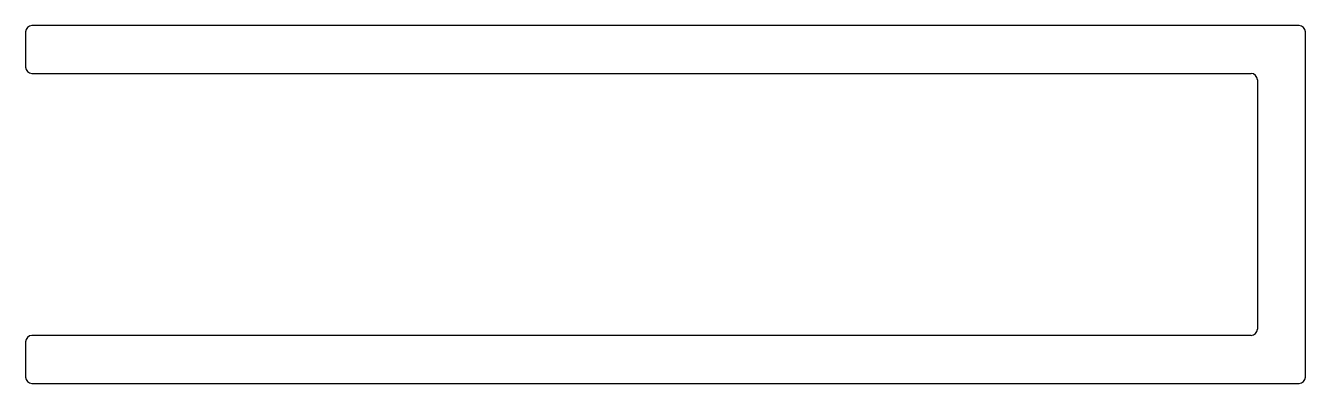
# Model space of a CAD drawing. Extents: x 5.2 to 56, y 4.2 to 18.4.
import ezdxf

# ---------------------------------------------------------------- set-up
doc = ezdxf.new("R2010")
doc.units = 0
doc.layers.get('0').update_dxf_attribs({"linetype": 'CONTINUOUS'})

msp = doc.modelspace()

# ---------------------------------------------------------------- linework, layer by layer
at = {"linetype": 'CONTINUOUS'}
for p, q in [((55.791, 18.401), (5.499, 18.401)), ((5.245, 18.147), (5.245, 16.75)), ((56.045, 4.431), (56.045, 18.147)), ((5.499, 16.496), (53.886, 16.496)), ((54.14, 16.242), (54.14, 6.336)), ((5.245, 5.828), (5.245, 4.431)), ((53.886, 6.082), (5.499, 6.082)), ((5.499, 4.177), (55.791, 4.177))]:
    msp.add_line(p, q, dxfattribs=at)
for centre, start, end in [((5.499, 18.147), 90, 180), ((55.791, 18.147), 0, 90), ((5.499, 16.75), 180, 270), ((53.886, 16.242), 0, 90), ((53.886, 6.336), 270, 360), ((5.499, 5.828), 90, 180), ((5.499, 4.431), 180, 270), ((55.791, 4.431), 270, 360)]:
    msp.add_arc(centre, 0.254, start, end, dxfattribs=at)

doc.saveas('drawing.dxf')
